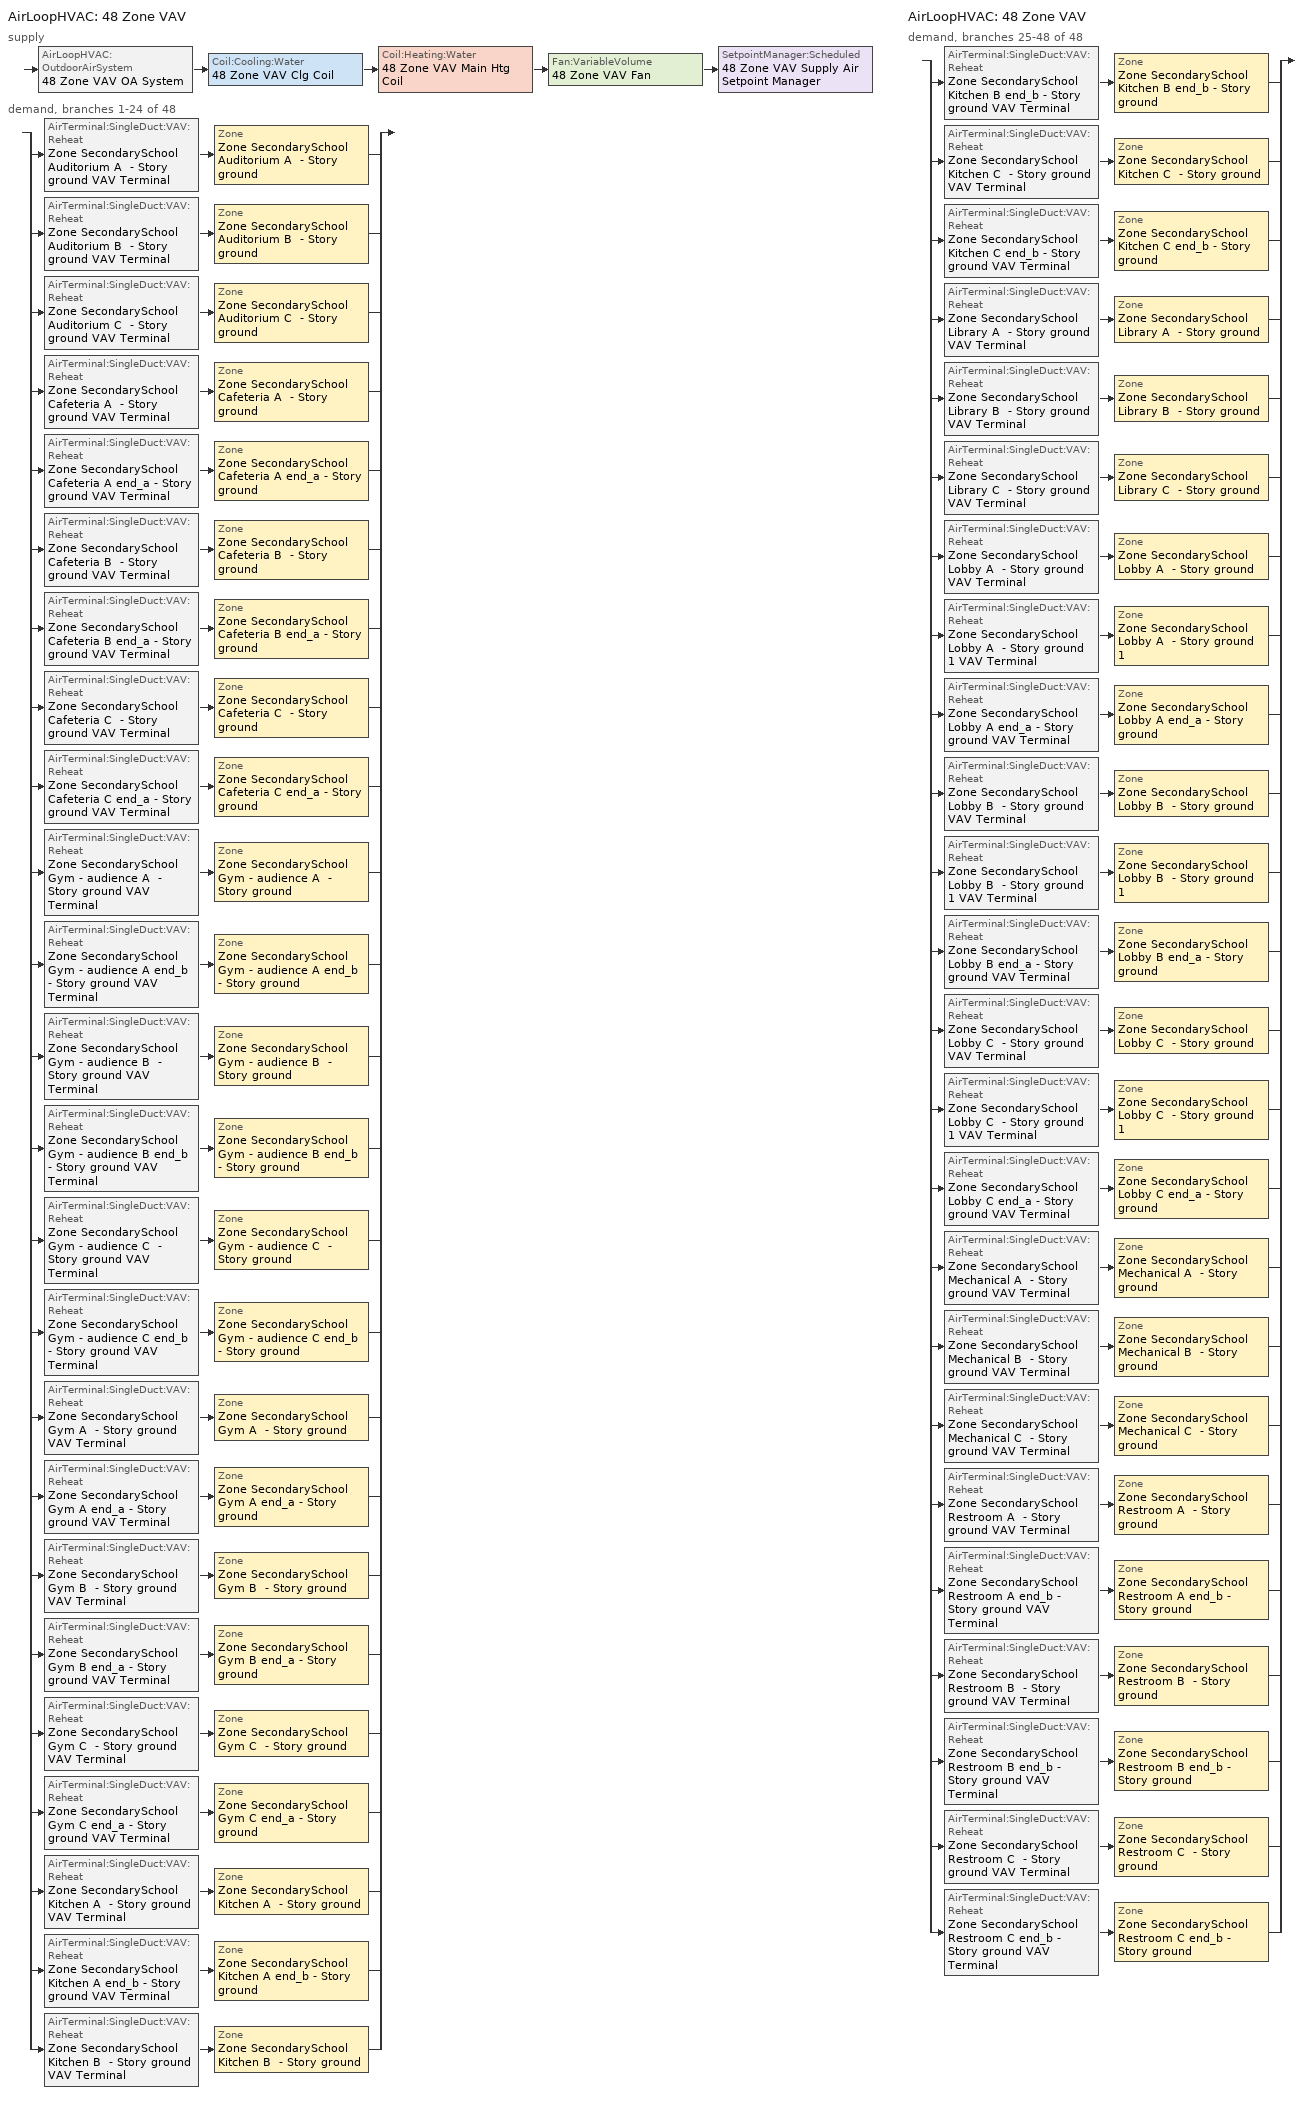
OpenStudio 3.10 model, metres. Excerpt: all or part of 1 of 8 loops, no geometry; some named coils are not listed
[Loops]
AirLoopHVAC '48 Zone VAV'
 supply: AirLoopHVAC:OutdoorAirSystem '48 Zone VAV OA System' > Coil:Cooling:Water '48 Zone VAV Clg Coil' > Coil:Heating:Water '48 Zone VAV Main Htg Coil' > Fan:VariableVolume '48 Zone VAV Fan' > SetpointManager:Scheduled '48 Zone VAV Supply Air Setpoint Manager'
 demand, branches 1-24 of 48: split
  | AirTerminal:SingleDuct:VAV:Reheat 'Zone SecondarySchool Auditorium A  - Story ground VAV Terminal' > Zone 'Zone SecondarySchool Auditorium A  - Story ground'
  | AirTerminal:SingleDuct:VAV:Reheat 'Zone SecondarySchool Auditorium B  - Story ground VAV Terminal' > Zone 'Zone SecondarySchool Auditorium B  - Story ground'
  | AirTerminal:SingleDuct:VAV:Reheat 'Zone SecondarySchool Auditorium C  - Story ground VAV Terminal' > Zone 'Zone SecondarySchool Auditorium C  - Story ground'
  | AirTerminal:SingleDuct:VAV:Reheat 'Zone SecondarySchool Cafeteria A  - Story ground VAV Terminal' > Zone 'Zone SecondarySchool Cafeteria A  - Story ground'
  | AirTerminal:SingleDuct:VAV:Reheat 'Zone SecondarySchool Cafeteria A end_a - Story ground VAV Terminal' > Zone 'Zone SecondarySchool Cafeteria A end_a - Story ground'
  | AirTerminal:SingleDuct:VAV:Reheat 'Zone SecondarySchool Cafeteria B  - Story ground VAV Terminal' > Zone 'Zone SecondarySchool Cafeteria B  - Story ground'
  | AirTerminal:SingleDuct:VAV:Reheat 'Zone SecondarySchool Cafeteria B end_a - Story ground VAV Terminal' > Zone 'Zone SecondarySchool Cafeteria B end_a - Story ground'
  | AirTerminal:SingleDuct:VAV:Reheat 'Zone SecondarySchool Cafeteria C  - Story ground VAV Terminal' > Zone 'Zone SecondarySchool Cafeteria C  - Story ground'
  | AirTerminal:SingleDuct:VAV:Reheat 'Zone SecondarySchool Cafeteria C end_a - Story ground VAV Terminal' > Zone 'Zone SecondarySchool Cafeteria C end_a - Story ground'
  | AirTerminal:SingleDuct:VAV:Reheat 'Zone SecondarySchool Gym - audience A  - Story ground VAV Terminal' > Zone 'Zone SecondarySchool Gym - audience A  - Story ground'
  | AirTerminal:SingleDuct:VAV:Reheat 'Zone SecondarySchool Gym - audience A end_b - Story ground VAV Terminal' > Zone 'Zone SecondarySchool Gym - audience A end_b - Story ground'
  | AirTerminal:SingleDuct:VAV:Reheat 'Zone SecondarySchool Gym - audience B  - Story ground VAV Terminal' > Zone 'Zone SecondarySchool Gym - audience B  - Story ground'
  | AirTerminal:SingleDuct:VAV:Reheat 'Zone SecondarySchool Gym - audience B end_b - Story ground VAV Terminal' > Zone 'Zone SecondarySchool Gym - audience B end_b - Story ground'
  | AirTerminal:SingleDuct:VAV:Reheat 'Zone SecondarySchool Gym - audience C  - Story ground VAV Terminal' > Zone 'Zone SecondarySchool Gym - audience C  - Story ground'
  | AirTerminal:SingleDuct:VAV:Reheat 'Zone SecondarySchool Gym - audience C end_b - Story ground VAV Terminal' > Zone 'Zone SecondarySchool Gym - audience C end_b - Story ground'
  | AirTerminal:SingleDuct:VAV:Reheat 'Zone SecondarySchool Gym A  - Story ground VAV Terminal' > Zone 'Zone SecondarySchool Gym A  - Story ground'
  | AirTerminal:SingleDuct:VAV:Reheat 'Zone SecondarySchool Gym A end_a - Story ground VAV Terminal' > Zone 'Zone SecondarySchool Gym A end_a - Story ground'
  | AirTerminal:SingleDuct:VAV:Reheat 'Zone SecondarySchool Gym B  - Story ground VAV Terminal' > Zone 'Zone SecondarySchool Gym B  - Story ground'
  | AirTerminal:SingleDuct:VAV:Reheat 'Zone SecondarySchool Gym B end_a - Story ground VAV Terminal' > Zone 'Zone SecondarySchool Gym B end_a - Story ground'
  | AirTerminal:SingleDuct:VAV:Reheat 'Zone SecondarySchool Gym C  - Story ground VAV Terminal' > Zone 'Zone SecondarySchool Gym C  - Story ground'
  | AirTerminal:SingleDuct:VAV:Reheat 'Zone SecondarySchool Gym C end_a - Story ground VAV Terminal' > Zone 'Zone SecondarySchool Gym C end_a - Story ground'
  | AirTerminal:SingleDuct:VAV:Reheat 'Zone SecondarySchool Kitchen A  - Story ground VAV Terminal' > Zone 'Zone SecondarySchool Kitchen A  - Story ground'
  | AirTerminal:SingleDuct:VAV:Reheat 'Zone SecondarySchool Kitchen A end_b - Story ground VAV Terminal' > Zone 'Zone SecondarySchool Kitchen A end_b - Story ground'
  | AirTerminal:SingleDuct:VAV:Reheat 'Zone SecondarySchool Kitchen B  - Story ground VAV Terminal' > Zone 'Zone SecondarySchool Kitchen B  - Story ground'
AirLoopHVAC '48 Zone VAV'
 demand, branches 25-48 of 48: split
  | AirTerminal:SingleDuct:VAV:Reheat 'Zone SecondarySchool Kitchen B end_b - Story ground VAV Terminal' > Zone 'Zone SecondarySchool Kitchen B end_b - Story ground'
  | AirTerminal:SingleDuct:VAV:Reheat 'Zone SecondarySchool Kitchen C  - Story ground VAV Terminal' > Zone 'Zone SecondarySchool Kitchen C  - Story ground'
  | AirTerminal:SingleDuct:VAV:Reheat 'Zone SecondarySchool Kitchen C end_b - Story ground VAV Terminal' > Zone 'Zone SecondarySchool Kitchen C end_b - Story ground'
  | AirTerminal:SingleDuct:VAV:Reheat 'Zone SecondarySchool Library A  - Story ground VAV Terminal' > Zone 'Zone SecondarySchool Library A  - Story ground'
  | AirTerminal:SingleDuct:VAV:Reheat 'Zone SecondarySchool Library B  - Story ground VAV Terminal' > Zone 'Zone SecondarySchool Library B  - Story ground'
  | AirTerminal:SingleDuct:VAV:Reheat 'Zone SecondarySchool Library C  - Story ground VAV Terminal' > Zone 'Zone SecondarySchool Library C  - Story ground'
  | AirTerminal:SingleDuct:VAV:Reheat 'Zone SecondarySchool Lobby A  - Story ground VAV Terminal' > Zone 'Zone SecondarySchool Lobby A  - Story ground'
  | AirTerminal:SingleDuct:VAV:Reheat 'Zone SecondarySchool Lobby A  - Story ground 1 VAV Terminal' > Zone 'Zone SecondarySchool Lobby A  - Story ground 1'
  | AirTerminal:SingleDuct:VAV:Reheat 'Zone SecondarySchool Lobby A end_a - Story ground VAV Terminal' > Zone 'Zone SecondarySchool Lobby A end_a - Story ground'
  | AirTerminal:SingleDuct:VAV:Reheat 'Zone SecondarySchool Lobby B  - Story ground VAV Terminal' > Zone 'Zone SecondarySchool Lobby B  - Story ground'
  | AirTerminal:SingleDuct:VAV:Reheat 'Zone SecondarySchool Lobby B  - Story ground 1 VAV Terminal' > Zone 'Zone SecondarySchool Lobby B  - Story ground 1'
  | AirTerminal:SingleDuct:VAV:Reheat 'Zone SecondarySchool Lobby B end_a - Story ground VAV Terminal' > Zone 'Zone SecondarySchool Lobby B end_a - Story ground'
  | AirTerminal:SingleDuct:VAV:Reheat 'Zone SecondarySchool Lobby C  - Story ground VAV Terminal' > Zone 'Zone SecondarySchool Lobby C  - Story ground'
  | AirTerminal:SingleDuct:VAV:Reheat 'Zone SecondarySchool Lobby C  - Story ground 1 VAV Terminal' > Zone 'Zone SecondarySchool Lobby C  - Story ground 1'
  | AirTerminal:SingleDuct:VAV:Reheat 'Zone SecondarySchool Lobby C end_a - Story ground VAV Terminal' > Zone 'Zone SecondarySchool Lobby C end_a - Story ground'
  | AirTerminal:SingleDuct:VAV:Reheat 'Zone SecondarySchool Mechanical A  - Story ground VAV Terminal' > Zone 'Zone SecondarySchool Mechanical A  - Story ground'
  | AirTerminal:SingleDuct:VAV:Reheat 'Zone SecondarySchool Mechanical B  - Story ground VAV Terminal' > Zone 'Zone SecondarySchool Mechanical B  - Story ground'
  | AirTerminal:SingleDuct:VAV:Reheat 'Zone SecondarySchool Mechanical C  - Story ground VAV Terminal' > Zone 'Zone SecondarySchool Mechanical C  - Story ground'
  | AirTerminal:SingleDuct:VAV:Reheat 'Zone SecondarySchool Restroom A  - Story ground VAV Terminal' > Zone 'Zone SecondarySchool Restroom A  - Story ground'
  | AirTerminal:SingleDuct:VAV:Reheat 'Zone SecondarySchool Restroom A end_b - Story ground VAV Terminal' > Zone 'Zone SecondarySchool Restroom A end_b - Story ground'
  | AirTerminal:SingleDuct:VAV:Reheat 'Zone SecondarySchool Restroom B  - Story ground VAV Terminal' > Zone 'Zone SecondarySchool Restroom B  - Story ground'
  | AirTerminal:SingleDuct:VAV:Reheat 'Zone SecondarySchool Restroom B end_b - Story ground VAV Terminal' > Zone 'Zone SecondarySchool Restroom B end_b - Story ground'
  | AirTerminal:SingleDuct:VAV:Reheat 'Zone SecondarySchool Restroom C  - Story ground VAV Terminal' > Zone 'Zone SecondarySchool Restroom C  - Story ground'
  | AirTerminal:SingleDuct:VAV:Reheat 'Zone SecondarySchool Restroom C end_b - Story ground VAV Terminal' > Zone 'Zone SecondarySchool Restroom C end_b - Story ground'
[Sizing:Zone] Zone Cooling Design Supply Air Temperature Input Method=SupplyAirTemperature; Zone Cooling Design Supply Air Temperature {C}=12.7778; Zone Cooling Design Supply Air Temperature Difference {deltaC}=11.11; Zone Heating Design Supply Air Temperature Input Method=SupplyAirTemperature; Zone Heating Design Supply Air Temperature {C}=40; Zone Heating Design Supply Air Temperature Difference {deltaC}=11.11; Zone Cooling Design Supply Air Humidity Ratio {kg-H2O/kg-air}=0.0085; Zone Heating Design Supply Air Humidity Ratio {kg-H2O/kg-air}=0.008; Cooling Design Air Flow Method=DesignDayWithLimit; Heating Design Air Flow Method=DesignDay; Heating Maximum Air Flow Fraction=1; Account for Dedicated Outdoor Air System=No; Dedicated Outdoor Air System Control Strategy=NeutralSupplyAir; Dedicated Outdoor Air Low Setpoint Temperature for Design {C}=autosize; Dedicated Outdoor Air High Setpoint Temperature for Design {C}=autosize; Zone Load Sizing Method=Sensible Load Only No Latent Load; Zone Latent Cooling Design Supply Air Humidity Ratio Input Method=HumidityRatioDifference; Zone Cooling Design Supply Air Humidity Ratio Difference {kgWater/kgDryAir}=0.005; Zone Latent Heating Design Supply Air Humidity Ratio Input Method=HumidityRatioDifference; Zone Humidification Design Supply Air Humidity Ratio Difference {kgWater/kgDryAir}=0.005; Sizing Option=Coincident
Zone SecondarySchool Cafeteria A end_a - Story ground; Zone SecondarySchool Cafeteria B end_a - Story ground; Zone SecondarySchool Cafeteria C end_a - Story ground; Zone SecondarySchool Cafeteria A  - Story ground; Zone SecondarySchool Cafeteria B  - Story ground; Zone SecondarySchool Cafeteria C  - Story ground; Zone SecondarySchool Lobby A  - Story ground; Zone SecondarySchool Lobby B  - Story ground; Zone SecondarySchool Lobby C  - Story ground; Zone SecondarySchool Mechanical A  - Story ground; Zone SecondarySchool Mechanical B  - Story ground; Zone SecondarySchool Mechanical C  - Story ground; Zone SecondarySchool Restroom A  - Story ground; Zone SecondarySchool Restroom B  - Story ground; Zone SecondarySchool Restroom C  - Story ground; Zone SecondarySchool Restroom A end_b - Story ground; Zone SecondarySchool Restroom B end_b - Story ground; Zone SecondarySchool Restroom C end_b - Story ground; Zone SecondarySchool Lobby A end_a - Story ground; Zone SecondarySchool Lobby B end_a - Story ground; Zone SecondarySchool Lobby C end_a - Story ground; Zone SecondarySchool Lobby A  - Story ground 1; Zone SecondarySchool Lobby B  - Story ground 1; Zone SecondarySchool Lobby C  - Story ground 1; Zone SecondarySchool Library A  - Story ground; Zone SecondarySchool Library B  - Story ground; Zone SecondarySchool Library C  - Story ground; Zone SecondarySchool Kitchen A  - Story ground; Zone SecondarySchool Kitchen B  - Story ground; Zone SecondarySchool Kitchen C  - Story ground; Zone SecondarySchool Kitchen A end_b - Story ground; Zone SecondarySchool Kitchen B end_b - Story ground; Zone SecondarySchool Kitchen C end_b - Story ground; Zone SecondarySchool Gym A end_a - Story ground; Zone SecondarySchool Gym B end_a - Story ground; Zone SecondarySchool Gym C end_a - Story ground; Zone SecondarySchool Gym A  - Story ground; Zone SecondarySchool Gym B  - Story ground; Zone SecondarySchool Gym C  - Story ground; Zone SecondarySchool Auditorium A  - Story ground; Zone SecondarySchool Auditorium B  - Story ground; Zone SecondarySchool Auditorium C  - Story ground; Zone SecondarySchool Gym - audience A  - Story ground; Zone SecondarySchool Gym - audience B  - Story ground; Zone SecondarySchool Gym - audience C  - Story ground; Zone SecondarySchool Gym - audience A end_b - Story ground; Zone SecondarySchool Gym - audience B end_b - Story ground; Zone SecondarySchool Gym - audience C end_b - Story ground
[Zone equipment]
Zone SecondarySchool Cafeteria A end_a - Story ground: Zone SecondarySchool Cafeteria A end_a - Story ground VAV Terminal
Zone SecondarySchool Cafeteria B end_a - Story ground: Zone SecondarySchool Cafeteria B end_a - Story ground VAV Terminal
Zone SecondarySchool Cafeteria C end_a - Story ground: Zone SecondarySchool Cafeteria C end_a - Story ground VAV Terminal
Zone SecondarySchool Cafeteria A  - Story ground: Zone SecondarySchool Cafeteria A  - Story ground VAV Terminal
Zone SecondarySchool Cafeteria B  - Story ground: Zone SecondarySchool Cafeteria B  - Story ground VAV Terminal
Zone SecondarySchool Cafeteria C  - Story ground: Zone SecondarySchool Cafeteria C  - Story ground VAV Terminal
Zone SecondarySchool Lobby A  - Story ground: Zone SecondarySchool Lobby A  - Story ground VAV Terminal
Zone SecondarySchool Lobby B  - Story ground: Zone SecondarySchool Lobby B  - Story ground VAV Terminal
Zone SecondarySchool Lobby C  - Story ground: Zone SecondarySchool Lobby C  - Story ground VAV Terminal
Zone SecondarySchool Mechanical A  - Story ground: Zone SecondarySchool Mechanical A  - Story ground VAV Terminal
Zone SecondarySchool Mechanical B  - Story ground: Zone SecondarySchool Mechanical B  - Story ground VAV Terminal
Zone SecondarySchool Mechanical C  - Story ground: Zone SecondarySchool Mechanical C  - Story ground VAV Terminal
Zone SecondarySchool Restroom A  - Story ground: Zone SecondarySchool Restroom A  - Story ground Exhaust Fan, Zone SecondarySchool Restroom A  - Story ground VAV Terminal
Zone SecondarySchool Restroom B  - Story ground: Zone SecondarySchool Restroom B  - Story ground Exhaust Fan, Zone SecondarySchool Restroom B  - Story ground VAV Terminal
Zone SecondarySchool Restroom C  - Story ground: Zone SecondarySchool Restroom C  - Story ground Exhaust Fan, Zone SecondarySchool Restroom C  - Story ground VAV Terminal
Zone SecondarySchool Restroom A end_b - Story ground: Zone SecondarySchool Restroom A end_b - Story ground Exhaust Fan, Zone SecondarySchool Restroom A end_b - Story ground VAV Terminal
Zone SecondarySchool Restroom B end_b - Story ground: Zone SecondarySchool Restroom B end_b - Story ground Exhaust Fan, Zone SecondarySchool Restroom B end_b - Story ground VAV Terminal
Zone SecondarySchool Restroom C end_b - Story ground: Zone SecondarySchool Restroom C end_b - Story ground Exhaust Fan, Zone SecondarySchool Restroom C end_b - Story ground VAV Terminal
Zone SecondarySchool Lobby A end_a - Story ground: Zone SecondarySchool Lobby A end_a - Story ground VAV Terminal
Zone SecondarySchool Lobby B end_a - Story ground: Zone SecondarySchool Lobby B end_a - Story ground VAV Terminal
Zone SecondarySchool Lobby C end_a - Story ground: Zone SecondarySchool Lobby C end_a - Story ground VAV Terminal
Zone SecondarySchool Lobby A  - Story ground 1: Zone SecondarySchool Lobby A  - Story ground 1 VAV Terminal
Zone SecondarySchool Lobby B  - Story ground 1: Zone SecondarySchool Lobby B  - Story ground 1 VAV Terminal
Zone SecondarySchool Lobby C  - Story ground 1: Zone SecondarySchool Lobby C  - Story ground 1 VAV Terminal
Zone SecondarySchool Library A  - Story ground: Zone SecondarySchool Library A  - Story ground VAV Terminal
Zone SecondarySchool Library B  - Story ground: Zone SecondarySchool Library B  - Story ground VAV Terminal
Zone SecondarySchool Library C  - Story ground: Zone SecondarySchool Library C  - Story ground VAV Terminal
Zone SecondarySchool Kitchen A  - Story ground: Zone SecondarySchool Kitchen A  - Story ground Exhaust Fan, Zone SecondarySchool Kitchen A  - Story ground VAV Terminal
Zone SecondarySchool Kitchen B  - Story ground: Zone SecondarySchool Kitchen B  - Story ground Exhaust Fan, Zone SecondarySchool Kitchen B  - Story ground VAV Terminal
Zone SecondarySchool Kitchen C  - Story ground: Zone SecondarySchool Kitchen C  - Story ground Exhaust Fan, Zone SecondarySchool Kitchen C  - Story ground VAV Terminal
Zone SecondarySchool Kitchen A end_b - Story ground: Zone SecondarySchool Kitchen A end_b - Story ground Exhaust Fan, Zone SecondarySchool Kitchen A end_b - Story ground VAV Terminal
Zone SecondarySchool Kitchen B end_b - Story ground: Zone SecondarySchool Kitchen B end_b - Story ground Exhaust Fan, Zone SecondarySchool Kitchen B end_b - Story ground VAV Terminal
Zone SecondarySchool Kitchen C end_b - Story ground: Zone SecondarySchool Kitchen C end_b - Story ground Exhaust Fan, Zone SecondarySchool Kitchen C end_b - Story ground VAV Terminal
Zone SecondarySchool Gym A end_a - Story ground: Zone SecondarySchool Gym A end_a - Story ground VAV Terminal
Zone SecondarySchool Gym B end_a - Story ground: Zone SecondarySchool Gym B end_a - Story ground VAV Terminal
Zone SecondarySchool Gym C end_a - Story ground: Zone SecondarySchool Gym C end_a - Story ground VAV Terminal
Zone SecondarySchool Gym A  - Story ground: Zone SecondarySchool Gym A  - Story ground VAV Terminal
Zone SecondarySchool Gym B  - Story ground: Zone SecondarySchool Gym B  - Story ground VAV Terminal
Zone SecondarySchool Gym C  - Story ground: Zone SecondarySchool Gym C  - Story ground VAV Terminal
Zone SecondarySchool Auditorium A  - Story ground: Zone SecondarySchool Auditorium A  - Story ground VAV Terminal
Zone SecondarySchool Auditorium B  - Story ground: Zone SecondarySchool Auditorium B  - Story ground VAV Terminal
Zone SecondarySchool Auditorium C  - Story ground: Zone SecondarySchool Auditorium C  - Story ground VAV Terminal
Zone SecondarySchool Gym - audience A  - Story ground: Zone SecondarySchool Gym - audience A  - Story ground VAV Terminal
Zone SecondarySchool Gym - audience B  - Story ground: Zone SecondarySchool Gym - audience B  - Story ground VAV Terminal
Zone SecondarySchool Gym - audience C  - Story ground: Zone SecondarySchool Gym - audience C  - Story ground VAV Terminal
Zone SecondarySchool Gym - audience A end_b - Story ground: Zone SecondarySchool Gym - audience A end_b - Story ground VAV Terminal
Zone SecondarySchool Gym - audience B end_b - Story ground: Zone SecondarySchool Gym - audience B end_b - Story ground VAV Terminal
Zone SecondarySchool Gym - audience C end_b - Story ground: Zone SecondarySchool Gym - audience C end_b - Story ground VAV Terminal
[Fan:ZoneExhaust] Availability Schedule=Always On Discrete; Fan Total Efficiency=0.39126; Pressure Rise {Pa}=124.544; Flow Fraction Schedule=Always On Discrete; System Availability Manager Coupling Mode=Decoupled
Name | Maximum Flow Rate {m3/s}
Zone SecondarySchool Kitchen A  - Story ground Exhaust Fan; Zone SecondarySchool Kitchen C  - Story ground Exhaust Fan | 0.0818334
Zone SecondarySchool Kitchen A end_b - Story ground Exhaust Fan; Zone SecondarySchool Kitchen C end_b - Story ground Exhaust Fan | 0.0743317
Zone SecondarySchool Kitchen B  - Story ground Exhaust Fan | 0.0743683
Zone SecondarySchool Kitchen B end_b - Story ground Exhaust Fan | 0.0675509
Zone SecondarySchool Restroom A  - Story ground Exhaust Fan; Zone SecondarySchool Restroom C  - Story ground Exhaust Fan | 0.0917922
Zone SecondarySchool Restroom A end_b - Story ground Exhaust Fan; Zone SecondarySchool Restroom C end_b - Story ground Exhaust Fan | 0.0297327
Zone SecondarySchool Restroom B  - Story ground Exhaust Fan | 0.0834185
Zone SecondarySchool Restroom B end_b - Story ground Exhaust Fan | 0.0270204
[SetpointManager:Scheduled]
48 Zone VAV Supply Air Setpoint Manager: Control Variable=Temperature; Schedule=Supply Air Temp - 55.0F; Setpoint Node or NodeList=48 Zone VAV Supply Outlet Node
[Refrigeration:WalkIn] Availability Schedule=Always On Discrete; Rated Total Heating Power {W}=0; Rated Circulation Fan Power {W}=0; Rated Total Lighting Power {W}=60.2; Lighting Schedule=Always On Discrete; Insulated Floor Surface Area {m2}=11.1
Name | Rated Coil Cooling Capacity {W} | Operating Temperature {C} | Rated Cooling Source Temperature {C} | Rated Cooling Coil Fan Power {W} | Defrost Type | Defrost Control Type | Defrost Schedule | Defrost Drip-Down Schedule | Defrost Power {W} | Insulated Floor U-Value {W/m2-K} | WalkIn Zone Boundary 1 | Temperature Termination Defrost Fraction to Ice
Walk-in Cooler | 2339.8 | 1.67 | -3.9 | 93.6 | Offcycle | TimeSchedule | Walk-in Cooler Defrost | Walk-in Cooler Dripdown | 0 | 2.27 | Refrigeration Walk In Zone Boundary 1
Walk-in Freezer | 2540.7 | -26.1 | -31.7 | 132.12 | Electric | TemperatureTermination | Walk-in Freezer Defrost | Walk-in Freezer Dripdown | 2007.2 | 0.203 | Refrigeration Walk In Zone Boundary 2 | 0.7
[Refrigeration:WalkIn:ZoneBoundary] Zone=Zone SecondarySchool Kitchen C  - Story ground; Total Insulated Surface Area Facing Zone {m2}=49.3; Area of Glass Reach In Doors Facing Zone {m2}=0; Height of Glass Reach In Doors Facing Zone {m}=2.1; Area of Stocking Doors Facing Zone {m2}=3.3; Height of Stocking Doors Facing Zone {m}=2.1; Stocking Door Opening Schedule Name Facing Zone=Always Off Discrete; Stocking Door Opening Protection Type Facing Zone=StripCurtain
Name | Insulated Surface U-Value Facing Zone {W/m2-K} | Glass Reach In Door U Value Facing Zone {W/m2-K} | Stocking Door U Value Facing Zone {W/m2-K}
Refrigeration Walk In Zone Boundary 1 | 0.203 | 2.27 | 0.203
Refrigeration Walk In Zone Boundary 2 | 0.177 |  | 0.177
[AirLoopHVAC]
48 Zone VAV: Availability Schedule=48 Zone VAV Occ Sch; Design Supply Air Flow Rate {m3/s}=26.9297; Design Return Air Flow Fraction of Supply Air Flow=1
[Sizing:System]
48 Zone VAV: Type of Load to Size On=Sensible; Design Outdoor Air Flow Rate {m3/s}=26.9297; Central Heating Maximum System Air Flow Ratio=0.3; Preheat Design Temperature {C}=7.22222; Preheat Design Humidity Ratio {kg-H2O/kg-Air}=0.008; Precool Design Temperature {C}=12.7778; Precool Design Humidity Ratio {kg-H2O/kg-Air}=0.008; Central Cooling Design Supply Air Temperature {C}=12.7778; Central Heating Design Supply Air Temperature {C}=12.7778; Sizing Option=Coincident; 100% Outdoor Air in Cooling=No; 100% Outdoor Air in Heating=No; Central Cooling Design Supply Air Humidity Ratio {kg-H2O/kg-Air}=0.0085; Central Heating Design Supply Air Humidity Ratio {kg-H2O/kg-Air}=0.008; Cooling Design Air Flow Method=DesignDay; Heating Design Air Flow Method=DesignDay; System Outdoor Air Method=ZoneSum; Zone Maximum Outdoor Air Fraction=1; Cooling Supply Air Flow Rate Per Floor Area {m3/s-m2}=0.00996765; Cooling Fraction of Autosized Cooling Supply Air Flow Rate=1; Cooling Supply Air Flow Rate Per Unit Cooling Capacity {m3/s-W}=3.94755e-05; Heating Supply Air Flow Rate Per Floor Area {m3/s-m2}=0.00996765; Heating Fraction of Autosized Heating Supply Air Flow Rate=1; Heating Fraction of Autosized Cooling Supply Air Flow Rate=1; Heating Supply Air Flow Rate Per Unit Heating Capacity {m3/s-W}=3.15882e-05; Cooling Design Capacity Method=CoolingDesignCapacity; Cooling Design Capacity {W}=728251; Cooling Design Capacity Per Floor Area {W/m2}=234.7; Fraction of Autosized Cooling Design Capacity=1; Heating Design Capacity Method=HeatingDesignCapacity; Heating Design Capacity {W}=437396; Heating Design Capacity Per Floor Area {W/m2}=157; Fraction of Autosized Heating Design Capacity=1; Central Cooling Capacity Control Method=OnOff; Occupant Diversity=1
[Fan:VariableVolume]
48 Zone VAV Fan: Availability Schedule=Always On Discrete; Fan Total Efficiency=0.61165; Pressure Rise {Pa}=1389.92; Maximum Flow Rate {m3/s}=26.9297; Fan Power Minimum Flow Rate Input Method=Fraction; Fan Power Minimum Flow Fraction=0.25; Fan Power Minimum Air Flow Rate {m3/s}=0; Motor Efficiency=0.941; Motor In Airstream Fraction=1; Fan Power Coefficient 1=0.04076; Fan Power Coefficient 2=0.0881; Fan Power Coefficient 3=-0.0729; Fan Power Coefficient 4=0.9437; Fan Power Coefficient 5=0
[Controller:OutdoorAir]
48 Zone VAV OA Controller: Minimum Outdoor Air Flow Rate {m3/s}=21.5815; Maximum Outdoor Air Flow Rate {m3/s}=26.9297; Economizer Control Type=FixedDryBulb; Economizer Control Action Type=ModulateFlow; Economizer Maximum Limit Dry-Bulb Temperature {C}=12.7778; Lockout Type=LockoutWithHeating; Minimum Limit Type=FixedMinimum; Minimum Outdoor Air Schedule=48 Zone VAV Occ Sch; Controller Mechanical Ventilation=48 Zone VAV Vent Controller; High Humidity Control=No; High Humidity Outdoor Air Flow Ratio=1; Control High Indoor Humidity Based on Outdoor Humidity Ratio=Yes; Heat Recovery Bypass Control Type=BypassWhenOAFlowGreaterThanMinimum; Economizer Operation Staging=InterlockedWithMechanicalCooling
[Controller:MechanicalVentilation]
48 Zone VAV Vent Controller: Availability Schedule=Always On Discrete; System Outdoor Air Method=ZoneSum
[AirLoopHVAC:OutdoorAirSystem]
48 Zone VAV OA System: Controller=48 Zone VAV OA Controller
[AirTerminal:SingleDuct:VAV:Reheat] Availability Schedule=Always On Discrete; Zone Minimum Air Flow Input Method=Constant; Constant Minimum Air Flow Fraction=0.3; Minimum Hot Water or Steam Flow Rate {m3/s}=0; Convergence Tolerance=0.001; Damper Heating Action=ReverseWithLimits; Maximum Flow Fraction During Reheat=0.5; Maximum Reheat Air Temperature {C}=40; Control For Outdoor Air=No
Name | Maximum Air Flow Rate {m3/s} | Fixed Minimum Air Flow Rate {m3/s} | Reheat Coil | Maximum Hot Water or Steam Flow Rate {m3/s} | Maximum Flow per Zone Floor Area During Reheat {m3/s-m2}
Zone SecondarySchool Auditorium A  - Story ground VAV Terminal | 0.536365 | 0.160909 | Zone SecondarySchool Auditorium A  - Story ground Reheat Coil | 0.000183679 | 0.00354101
Zone SecondarySchool Auditorium B  - Story ground VAV Terminal | 3.0723 | 0.921691 | Zone SecondarySchool Auditorium B  - Story ground Reheat Coil | 0.000513131 | 0.00354101
Zone SecondarySchool Auditorium C  - Story ground VAV Terminal | 0.752409 | 0.225723 | Zone SecondarySchool Auditorium C  - Story ground Reheat Coil | 0.000203749 | 0.00496731
Zone SecondarySchool Cafeteria A  - Story ground VAV Terminal | 0.722917 | 0.216875 | Zone SecondarySchool Cafeteria A  - Story ground Reheat Coil | 0.000139806 | 0.00339547
Zone SecondarySchool Cafeteria A end_a - Story ground VAV Terminal | 0.141952 | 0.0425857 | Zone SecondarySchool Cafeteria A end_a - Story ground Reheat Coil | 4.16691e-05 | 0.00339547
Zone SecondarySchool Cafeteria B  - Story ground VAV Terminal | 0.65697 | 0.197091 | Zone SecondarySchool Cafeteria B  - Story ground Reheat Coil | 7.25664e-05 | 0.00339547
Zone SecondarySchool Cafeteria B end_a - Story ground VAV Terminal | 0.129003 | 0.0387009 | Zone SecondarySchool Cafeteria B end_a - Story ground Reheat Coil | 2.66688e-05 | 0.00339547
Zone SecondarySchool Cafeteria C  - Story ground VAV Terminal | 0.722917 | 0.216875 | Zone SecondarySchool Cafeteria C  - Story ground Reheat Coil | 0.000139923 | 0.00339547
Zone SecondarySchool Cafeteria C end_a - Story ground VAV Terminal | 0.142937 | 0.0428812 | Zone SecondarySchool Cafeteria C end_a - Story ground Reheat Coil | 4.17825e-05 | 0.00341903
Zone SecondarySchool Gym - audience A  - Story ground VAV Terminal | 0.49911 | 0.149733 | Zone SecondarySchool Gym - audience A  - Story ground Reheat Coil | 0.000180143 | 0.00333546
Zone SecondarySchool Gym - audience A end_b - Story ground VAV Terminal | 0.289494 | 0.0868482 | Zone SecondarySchool Gym - audience A end_b - Story ground Reheat Coil | 9.21069e-05 | 0.00692464
Zone SecondarySchool Gym - audience B  - Story ground VAV Terminal | 1.55666 | 0.466999 | Zone SecondarySchool Gym - audience B  - Story ground Reheat Coil | 0.000382811 | 0.00181614
Zone SecondarySchool Gym - audience B end_b - Story ground VAV Terminal | 1.26335 | 0.379004 | Zone SecondarySchool Gym - audience B end_b - Story ground Reheat Coil | 0.000330048 | 0.00527565
Zone SecondarySchool Gym - audience C  - Story ground VAV Terminal | 0.762996 | 0.228899 | Zone SecondarySchool Gym - audience C  - Story ground Reheat Coil | 0.000204623 | 0.00509897
Zone SecondarySchool Gym - audience C end_b - Story ground VAV Terminal | 0.343594 | 0.103078 | Zone SecondarySchool Gym - audience C end_b - Story ground Reheat Coil | 9.71348e-05 | 0.00821869
Zone SecondarySchool Gym A  - Story ground VAV Terminal | 1.23434 | 0.370303 | Zone SecondarySchool Gym A  - Story ground Reheat Coil | 0.000345555 | 0.00472135
Zone SecondarySchool Gym A end_a - Story ground VAV Terminal | 0.288372 | 0.0865116 | Zone SecondarySchool Gym A end_a - Story ground Reheat Coil | 9.20992e-05 | 0.0068978
Zone SecondarySchool Gym B  - Story ground VAV Terminal | 7.07033 | 2.1211 | Zone SecondarySchool Gym B  - Story ground Reheat Coil | 0.0010593 | 0.00472135
Zone SecondarySchool Gym B end_a - Story ground VAV Terminal | 1.29885 | 0.389655 | Zone SecondarySchool Gym B end_a - Story ground Reheat Coil | 0.000333617 | 0.00542392
Zone SecondarySchool Gym C  - Story ground VAV Terminal | 1.57551 | 0.472654 | Zone SecondarySchool Gym C  - Story ground Reheat Coil | 0.000377265 | 0.00602633
Zone SecondarySchool Gym C end_a - Story ground VAV Terminal | 0.359828 | 0.107949 | Zone SecondarySchool Gym C end_a - Story ground Reheat Coil | 9.8728e-05 | 0.00860703
Zone SecondarySchool Kitchen A  - Story ground VAV Terminal | 0.261892 | 0.0785675 | Zone SecondarySchool Kitchen A  - Story ground Reheat Coil | 3.27302e-05 | 0.00569014
Zone SecondarySchool Kitchen A end_b - Story ground VAV Terminal | 0.314596 | 0.0943788 | Zone SecondarySchool Kitchen A end_b - Story ground Reheat Coil | 4.97483e-05 | 0.00752507
Zone SecondarySchool Kitchen B  - Story ground VAV Terminal | 0.222143 | 0.066643 | Zone SecondarySchool Kitchen B  - Story ground Reheat Coil | 2.05327e-05 | 0.00531102
Zone SecondarySchool Kitchen B end_b - Story ground VAV Terminal | 0.282287 | 0.084686 | Zone SecondarySchool Kitchen B end_b - Story ground Reheat Coil | 3.266e-05 | 0.00743004
Zone SecondarySchool Kitchen C  - Story ground VAV Terminal | 0.203547 | 0.0610642 | Zone SecondarySchool Kitchen C  - Story ground Reheat Coil | 4.43971e-05 | 0.00442249
Zone SecondarySchool Kitchen C end_b - Story ground VAV Terminal | 0.324707 | 0.0974121 | Zone SecondarySchool Kitchen C end_b - Story ground Reheat Coil | 5.06826e-05 | 0.00776693
Zone SecondarySchool Library A  - Story ground VAV Terminal | 0.119517 | 0.0358551 | Zone SecondarySchool Library A  - Story ground Reheat Coil | 2.48038e-05 | 0.00290264
Zone SecondarySchool Library B  - Story ground VAV Terminal | 0.0603223 | 0.0180967 | Zone SecondarySchool Library B  - Story ground Reheat Coil | 6.58085e-06 | 0.00161208
Zone SecondarySchool Library C  - Story ground VAV Terminal | 0.109488 | 0.0328464 | Zone SecondarySchool Library C  - Story ground Reheat Coil | 2.38783e-05 | 0.00265908
Zone SecondarySchool Lobby A  - Story ground VAV Terminal | 0.0395704 | 0.0118711 | Zone SecondarySchool Lobby A  - Story ground Reheat Coil | 1.71883e-05 | 0.00103933
Zone SecondarySchool Lobby A  - Story ground 1 VAV Terminal | 0.102977 | 0.0308931 | Zone SecondarySchool Lobby A  - Story ground 1 Reheat Coil | 2.74442e-05 | 0.00206705
Zone SecondarySchool Lobby A end_a - Story ground VAV Terminal | 0.10815 | 0.0324449 | Zone SecondarySchool Lobby A end_a - Story ground Reheat Coil | 3.84641e-05 | 0.00258692
Zone SecondarySchool Lobby B  - Story ground VAV Terminal | 0.0214599 | 0.00643797 | Zone SecondarySchool Lobby B  - Story ground Reheat Coil | 3.92111e-06 | 0.000620229
Zone SecondarySchool Lobby B  - Story ground 1 VAV Terminal | 0.0326339 | 0.00979017 | Zone SecondarySchool Lobby B  - Story ground 1 Reheat Coil | 6.0409e-06 | 0.000720814
Zone SecondarySchool Lobby B end_a - Story ground VAV Terminal | 0.0444761 | 0.0133428 | Zone SecondarySchool Lobby B end_a - Story ground Reheat Coil | 1.88284e-05 | 0.00117065
Zone SecondarySchool Lobby C  - Story ground VAV Terminal | 0.0778885 | 0.0233665 | Zone SecondarySchool Lobby C  - Story ground Reheat Coil | 2.07468e-05 | 0.00204576
Zone SecondarySchool Lobby C  - Story ground 1 VAV Terminal | 0.0900944 | 0.0270283 | Zone SecondarySchool Lobby C  - Story ground 1 Reheat Coil | 2.62554e-05 | 0.00180846
Zone SecondarySchool Lobby C end_a - Story ground VAV Terminal | 0.0908144 | 0.0272443 | Zone SecondarySchool Lobby C end_a - Story ground Reheat Coil | 3.68647e-05 | 0.00217226
Zone SecondarySchool Mechanical A  - Story ground VAV Terminal | 0.114402 | 0.0343205 | Zone SecondarySchool Mechanical A  - Story ground Reheat Coil | 4.45039e-05 | 0.00115312
Zone SecondarySchool Mechanical B  - Story ground VAV Terminal | 0.0739978 | 0.0221993 | Zone SecondarySchool Mechanical B  - Story ground Reheat Coil | 1.18866e-05 | 0.00082074
Zone SecondarySchool Mechanical C  - Story ground VAV Terminal | 0.2079 | 0.0623701 | Zone SecondarySchool Mechanical C  - Story ground Reheat Coil | 5.31873e-05 | 0.00209556
Zone SecondarySchool Restroom A  - Story ground VAV Terminal | 0.314716 | 0.0944148 | Zone SecondarySchool Restroom A  - Story ground Reheat Coil | 7.38763e-05 | 0.0024384
Zone SecondarySchool Restroom A end_b - Story ground VAV Terminal | 0.139647 | 0.0418941 | Zone SecondarySchool Restroom A end_b - Story ground Reheat Coil | 4.14414e-05 | 0.00334033
Zone SecondarySchool Restroom B  - Story ground VAV Terminal | 0.286006 | 0.0858019 | Zone SecondarySchool Restroom B  - Story ground Reheat Coil | 3.38482e-05 | 0.0024384
Zone SecondarySchool Restroom B end_b - Story ground VAV Terminal | 0.111489 | 0.0334468 | Zone SecondarySchool Restroom B end_b - Story ground Reheat Coil | 2.50488e-05 | 0.0029345
Zone SecondarySchool Restroom C  - Story ground VAV Terminal | 0.343138 | 0.102941 | Zone SecondarySchool Restroom C  - Story ground Reheat Coil | 7.65707e-05 | 0.00265861
Zone SecondarySchool Restroom C end_b - Story ground VAV Terminal | 0.166762 | 0.0500287 | Zone SecondarySchool Restroom C end_b - Story ground Reheat Coil | 4.39655e-05 | 0.00398892
[Schedule:Ruleset]
Walk-in Cooler Defrost: Default Day Schedule=Walk-in Cooler Defrost Default
Walk-in Cooler Dripdown: Default Day Schedule=Walk-in Cooler Dripdown Default
Walk-in Freezer Defrost: Default Day Schedule=Walk-in Freezer Defrost Default
Walk-in Freezer Dripdown: Default Day Schedule=Walk-in Freezer Dripdown Default
Supply Air Temp - 55.0F: Default Day Schedule=Supply Air Temp - 55.0F Default
48 Zone VAV Occ Sch: Default Day Schedule=48 Zone VAV Occ Sch Default; Summer Design Day Schedule=48 Zone VAV Occ Sch Summer Design Day; Winter Design Day Schedule=48 Zone VAV Occ Sch Winter Design Day
[Schedule:Day]
Walk-in Cooler Defrost Default: 0, 45, 1, 12, 0, 0, 12, 45, 1, 24, 0, 0
Walk-in Cooler Dripdown Default: 0, 45, 0, 0, 50, 1, 12, 45, 0, 12, 50, 1, 24, 0, 0
Walk-in Freezer Defrost Default: 1, 0, 0, 1, 45, 1, 13, 0, 0, 13, 45, 1, 24, 0, 0
Walk-in Freezer Dripdown Default: 1, 45, 0, 1, 50, 1, 13, 45, 0, 13, 50, 1, 24, 0, 0
Supply Air Temp - 55.0F Default; Supply Air Temp - 55.0F Default 1; Supply Air Temp - 55.0F Default 2: 24, 0, 12.7778
48 Zone VAV Occ Sch Default: 6, 0, 0, 19, 0, 1, 24, 0, 0
48 Zone VAV Occ Sch Winter Design Day; 48 Zone VAV Occ Sch Summer Design Day: 24, 0, 1
Schedule Day 48: 7, 0, 0, 19, 0, 1, 24, 0, 0
Schedule Day 49; Schedule Day 50: 24, 0, 0
[Schedule:Rule] Date Specification Type=DateRange
Name | Schedule Ruleset | Rule Order | Day Schedule | Apply Saturday | Start Month | Start Day | End Month | End Day | Apply Sunday | Apply Monday | Apply Tuesday | Apply Wednesday | Apply Thursday | Apply Friday
Schedule Rule 62 | Supply Air Temp - 55.0F | 1 | Supply Air Temp - 55.0F Default 1 | Yes | 1 | 6 | 12 | 29
Schedule Rule 63 | Supply Air Temp - 55.0F | 0 | Supply Air Temp - 55.0F Default 2 |  | 1 | 7 | 12 | 30 | Yes
Schedule Rule 106 | 48 Zone VAV Occ Sch | 2 | Schedule Day 48 |  | 7 | 2 | 8 | 31 |  | Yes | Yes | Yes | Yes | Yes
Schedule Rule 107 | 48 Zone VAV Occ Sch | 1 | Schedule Day 49 | Yes | 1 | 6 | 12 | 29
Schedule Rule 108 | 48 Zone VAV Occ Sch | 0 | Schedule Day 50 |  | 1 | 7 | 12 | 30 | Yes
[Schedule:Constant]
Name | Value
Always On Discrete | 1
Always Off Discrete | 0
